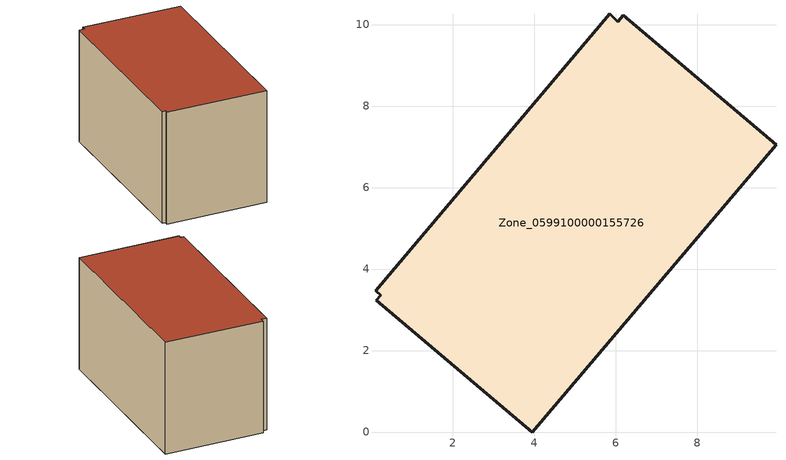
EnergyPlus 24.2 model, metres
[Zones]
Zone_0599100000155726
 floor ground (C_G): 0.12,3.24 0.23,3.36 0.1,3.46 5.85,10.26 6.05,10.07 6.18,10.22 9.93,7.05 3.95,0 z0.12
 wall outside (C_F): 5.85,10.26 0.1,3.46 0.23,3.36 0.12,3.24 3.95,0 9.93,7.05 6.18,10.22 6.05,10.07 5.85,10.26 z0.12:5.84
 roof outside (C_R): 6.05,10.07 5.85,10.26 0.1,3.46 0.23,3.36 0.12,3.24 3.95,0 9.93,7.05 6.18,10.22 z5.84
[BUILDING]
Pand.0599100000155726: North Axis=0; Terrain=City; Loads Convergence Tolerance Value=0.04; Temperature Convergence Tolerance Value=0.4; Solar Distribution=FullExterior; Maximum Number of Warmup Days=25; Minimum Number of Warmup Days=1
[Site:Location]
Rotterdam.The.Hague.AP_ZH_NLD Design_Conditions: Latitude=51.96; Longitude=4.45; Time Zone=1; Elevation=-4.5
[SITE:GROUNDTEMPERATURE:BUILDINGSURFACE]
18, 18, 18, 18, 18, 18, 18, 18, 18, 18, 18, 18
[MATERIAL] Thermal Absorptance=0.9; Solar Absorptance=0.7; Visible Absorptance=0.7
Name | Roughness | Thickness | Conductivity | Density | Specific Heat
G.TI.1946-1964 | MediumSmooth | 0.15 | 1 | 540 | 1210
F.TI.1946-1964 | Rough | 0.3 | 0.857143 | 1920 | 840
R.TI.1946-1964 | MediumRough | 0.2 | 0.277778 | 1500 | 1000
[CONSTRUCTION]
C_G: G.TI.1946-1964
C_F: F.TI.1946-1964
C_R: R.TI.1946-1964
[ZONE]
Zone_0599100000155726: Type=1; Multiplier=1; Ceiling Height=Autocalculate; Volume=Autocalculate; Floor Area=autocalculate; Part of Total Floor Area=Yes
[ZONEINFILTRATION:DESIGNFLOWRATE]
Infil_Zone_0599100000155726: Zone or ZoneList or Space or SpaceList=Zone_0599100000155726; Schedule=AlwaysOn; Design Flow Rate Calculation Method=Flow/Area; Flow Rate per Floor Area=0.003; Constant Term Coefficient=1; Temperature Term Coefficient=0; Velocity Term Coefficient=0; Velocity Squared Term Coefficient=0
[HVACTEMPLATE:ZONE:IDEALLOADSAIRSYSTEM]
Zone_0599100000155726: Maximum Heating Supply Air Temperature=50; Minimum Cooling Supply Air Temperature=13; Maximum Heating Supply Air Humidity Ratio=0.0156; Minimum Cooling Supply Air Humidity Ratio=0.0077; Heating Limit=NoLimit; Cooling Limit=NoLimit; Dehumidification Control Type=ConstantSensibleHeatRatio; Cooling Sensible Heat Ratio=0.7; Dehumidification Setpoint=60; Humidification Control Type=None; Humidification Setpoint=30; Outdoor Air Method=None; Outdoor Air Flow Rate per Person=0.00944; Outdoor Air Flow Rate per Zone Floor Area=0; Outdoor Air Flow Rate per Zone=0; Demand Controlled Ventilation Type=None; Outdoor Air Economizer Type=NoEconomizer; Heat Recovery Type=None; Sensible Heat Recovery Effectiveness=0.7; Latent Heat Recovery Effectiveness=0.65
[ZONECONTROL:THERMOSTAT]
ThermostatControl_Zone_0599100000155726: Zone or ZoneList=Zone_0599100000155726; Control Type Schedule=DualSetpointControlType; Control 1=Thermostat_Zone_0599100000155726; Temperature Difference Between Cutout And Setpoint=0
[THERMOSTATSETPOINT:DUALSETPOINT]
Thermostat_Zone_0599100000155726: Heating Setpoint Temperature Schedule=HeatingSetpoint_Zone_0599100000155726; Cooling Setpoint Temperature Schedule=CoolingSetpoint_Zone_0599100000155726
[SCHEDULE:COMPACT]
HeatingSetpoint_Zone_0599100000155726: Through: 12/31, For: AllDays, Until: 24:00, 21
CoolingSetpoint_Zone_0599100000155726: Through: 12/31, For: AllDays, Until: 24:00, 24
DualSetpointControlType: Through: 12/31, For: AllDays, Until: 24:00, 4
AlwaysOn: Through: 12/31, For: AllDays, Until: 24:00, 1
